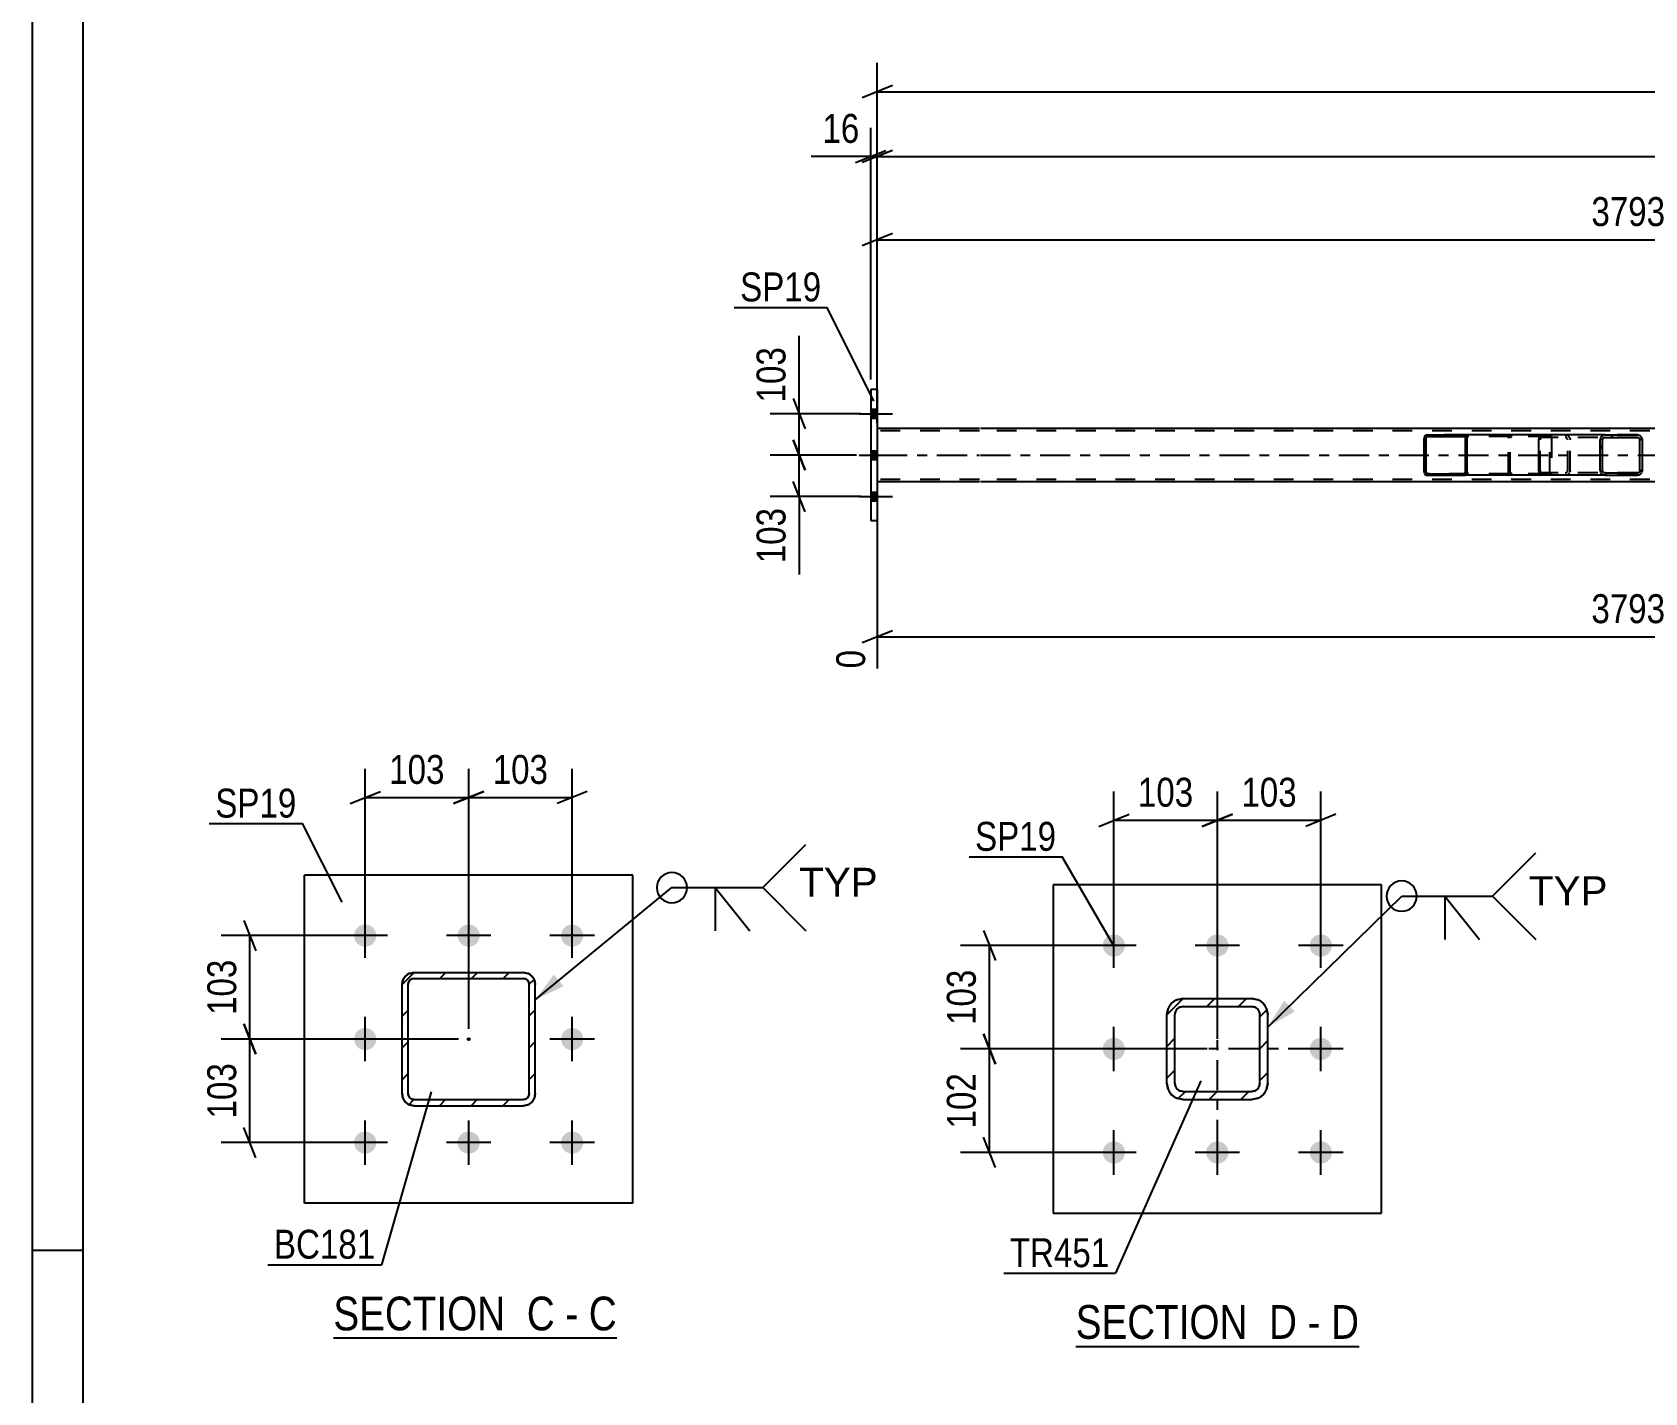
# Model space of a CAD drawing. Header units: millimetres. Extents: x 0 to 841, y 0 to 594.
# Drawn here: x 0 to 159.7, y 134.9 to 269.7 of the extents above; entities that cross this region are included whole.
import ezdxf

# ---------------------------------------------------------------- set-up
doc = ezdxf.new("R2010")
doc.units = ezdxf.units.MM
doc.linetypes.add('DXK_LINE_DOT2', pattern=[3.9198, 1.9599, -1.9599])
doc.linetypes.add('DXK_LINE_DOT3', pattern=[5.9187, 2.979, -0.9799, 0.9799, -0.9799])
doc.styles.add('Arial', font='ARIAL.TTF', dxfattribs={"height": 0.2})
doc.styles.add('Arial Narrow', font='ARIALN.TTF', dxfattribs={"height": 0.2})

# ---------------------------------------------------------------- blocks, each defined once
blk = doc.blocks.new('Unknown-318889158-18 - 7507')
at = {"color": 6, "linetype": 'Continuous'}
blk.add_line((103.36, 139.51), (131.43, 139.51), dxfattribs=at)
at = {"color": 0, "linetype": 'Continuous'}
for points in [[(121.46, 140.26), (121.46, 143.76), (103.36, 143.76), (103.36, 140.26)], [(125.28, 140.26), (125.28, 143.76), (122.51, 143.76), (122.51, 140.26)], [(127.61, 140.26), (127.61, 143.76), (126.33, 143.76), (126.33, 140.26)], [(131.43, 140.26), (131.43, 143.76), (128.66, 143.76), (128.66, 140.26)]]:
    blk.add_wipeout(points, dxfattribs=at)
at = {"color": 7, "linetype": 'Continuous', "style": 'Arial Narrow'}
for s, p in [('SECTION ', (103.36, 140.26)), ('D', (122.51, 140.26)), ('D', (128.66, 140.26)), ('-', (126.33, 140.26))]:
    blk.add_text(s, height=3.34, dxfattribs=at).set_placement(p)
blk = doc.blocks.new('Unknown-318889158-1133')
at = {"color": 5, "linetype": 'Continuous'}
for p, q in [((0, 594), (0, 0)), ((5, 589), (5, 5)), ((5, 149), (0, 149))]:
    blk.add_line(p, q, dxfattribs=at)
blk = doc.blocks.new('Unknown-318889158-13 - 6465')
at = {"color": 6, "linetype": 'Continuous'}
blk.add_line((29.83, 140.35), (57.9, 140.35), dxfattribs=at)
at = {"color": 0, "linetype": 'Continuous'}
for points in [[(47.94, 141.1), (47.94, 144.6), (29.83, 144.6), (29.83, 141.1)], [(51.76, 141.1), (51.76, 144.6), (48.99, 144.6), (48.99, 141.1)], [(54.08, 141.1), (54.08, 144.6), (52.81, 144.6), (52.81, 141.1)], [(57.9, 141.1), (57.9, 144.6), (55.13, 144.6), (55.13, 141.1)]]:
    blk.add_wipeout(points, dxfattribs=at)
at = {"color": 7, "linetype": 'Continuous', "style": 'Arial Narrow'}
for s, p in [('SECTION ', (29.83, 141.1)), ('C', (48.99, 141.1)), ('C', (55.13, 141.1)), ('-', (52.81, 141.1))]:
    blk.add_text(s, height=3.34, dxfattribs=at).set_placement(p)
blk = doc.blocks.new('Part-318889158-7677 - 7507')
at = {"linetype": 'Continuous'}
h = blk.add_hatch(dxfattribs=at)
h.set_pattern_fill('', scale=0.7, style=0, pattern_type=0)
h.set_pattern_definition([(45, (113.991, 173.9688), (-1.57154, 1.57154), [])])
h.paths.add_polyline_path([(120.79, 173.97), (113.99, 173.97), (113.38, 173.85), (112.86, 173.5), (112.51, 172.98), (112.39, 172.37), (112.39, 165.57), (112.51, 164.96), (112.86, 164.44), (113.38, 164.09), (113.99, 163.97), (120.79, 163.97), (121.4, 164.09), (121.92, 164.44), (122.27, 164.96), (122.39, 165.57), (122.39, 172.37), (122.27, 172.98), (121.92, 173.5), (121.4, 173.85)])
h.paths.add_polyline_path([(121.53, 172.67), (121.59, 172.37), (121.59, 165.57), (121.53, 165.26), (121.36, 165), (121.1, 164.83), (120.79, 164.77), (113.99, 164.77), (113.68, 164.83), (113.43, 165), (113.25, 165.26), (113.19, 165.57), (113.19, 172.37), (113.25, 172.67), (113.43, 172.93), (113.68, 173.11), (113.99, 173.17), (120.79, 173.17), (121.1, 173.11), (121.36, 172.93)])
at = {"color": 7, "linetype": 'DXK_LINE_DOT3'}
for p, q in [((117.39, 158.97), (117.39, 178.97)), ((127.39, 168.97), (107.39, 168.97))]:
    blk.add_line(p, q, dxfattribs=at)
at = {"color": 7, "linetype": 'DXK_LINE_DOT2'}
for p, q in [((112.39, 172.37), (112.51, 172.98)), ((113.25, 172.67), (113.19, 172.37)), ((113.38, 173.85), (113.99, 173.97)), ((113.99, 173.17), (113.68, 173.11)), ((113.99, 173.97), (120.79, 173.97)), ((113.99, 173.17), (120.79, 173.17)), ((120.79, 173.97), (121.4, 173.85)), ((121.1, 173.11), (120.79, 173.17)), ((121.59, 172.37), (121.53, 172.67)), ((122.27, 172.98), (122.39, 172.37)), ((112.39, 165.57), (112.39, 172.37)), ((113.19, 165.57), (113.19, 172.37)), ((121.59, 165.57), (121.59, 172.37)), ((122.39, 165.57), (122.39, 172.37)), ((112.51, 164.96), (112.39, 165.57)), ((113.19, 165.57), (113.25, 165.26)), ((113.68, 164.83), (113.99, 164.77)), ((113.99, 164.77), (120.79, 164.77)), ((120.79, 164.77), (121.1, 164.83)), ((121.53, 165.26), (121.59, 165.57)), ((122.39, 165.57), (122.27, 164.96)), ((113.99, 163.97), (113.38, 164.09)), ((113.99, 163.97), (120.79, 163.97)), ((121.4, 164.09), (120.79, 163.97))]:
    blk.add_line(p, q, dxfattribs=at)
at = {"color": 2, "linetype": 'Continuous'}
for p, q in [((112.51, 172.98), (112.39, 172.37)), ((113.19, 172.37), (113.25, 172.67)), ((113.99, 173.97), (113.38, 173.85)), ((113.68, 173.11), (113.99, 173.17)), ((113.99, 173.97), (120.79, 173.97)), ((113.99, 173.17), (120.79, 173.17)), ((121.4, 173.85), (120.79, 173.97)), ((120.79, 173.17), (121.1, 173.11)), ((121.53, 172.67), (121.59, 172.37)), ((122.39, 172.37), (122.27, 172.98)), ((112.39, 165.57), (112.39, 172.37)), ((113.19, 165.57), (113.19, 172.37)), ((121.59, 165.57), (121.59, 172.37)), ((122.39, 165.57), (122.39, 172.37)), ((112.39, 165.57), (112.51, 164.96)), ((113.25, 165.26), (113.19, 165.57)), ((113.99, 164.77), (113.68, 164.83)), ((113.99, 164.77), (120.79, 164.77)), ((121.1, 164.83), (120.79, 164.77)), ((121.59, 165.57), (121.53, 165.26)), ((122.27, 164.96), (122.39, 165.57)), ((113.38, 164.09), (113.99, 163.97)), ((113.99, 163.97), (120.79, 163.97)), ((120.79, 163.97), (121.4, 164.09))]:
    blk.add_line(p, q, dxfattribs=at)
at = {"color": 7, "linetype": 'DXK_LINE_DOT2'}
for centre, radius, start, end in [((113.99, 172.37), 1.6, 112.5, 157.5), ((113.99, 172.37), 0.8, 112.5, 157.5), ((120.79, 172.37), 0.8, 22.5, 67.5), ((120.79, 172.37), 1.6, 22.5, 67.5), ((113.99, 165.57), 1.6, 202.5, 247.5), ((113.99, 165.57), 0.8, 202.5, 247.5), ((120.79, 165.57), 0.8, 292.5, 337.5), ((120.79, 165.57), 1.6, 292.5, 337.5)]:
    blk.add_arc(centre, radius, start, end, dxfattribs=at)
at = {"color": 2, "linetype": 'Continuous'}
for centre, radius, start, end in [((113.99, 172.37), 1.6, 112.5, 157.5), ((113.99, 172.37), 0.8, 112.5, 157.5), ((120.79, 172.37), 0.8, 22.5, 67.5), ((120.79, 172.37), 1.6, 22.5, 67.5), ((113.99, 165.57), 1.6, 202.5, 247.5), ((113.99, 165.57), 0.8, 202.5, 247.5), ((120.79, 165.57), 0.8, 292.5, 337.5), ((120.79, 165.57), 1.6, 292.5, 337.5)]:
    blk.add_arc(centre, radius, start, end, dxfattribs=at)
blk = doc.blocks.new('Bolt-318889158-7578 - 7507')
at = {"linetype": 'Continuous'}
for points in [[(107.14, 178.12, -1), (107.14, 180.32, -1)], [(117.39, 178.12, -1), (117.39, 180.32, -1)], [(127.64, 178.12, -1), (127.64, 180.32, -1)], [(107.14, 167.87, -1), (107.14, 170.07, -1)], [(127.64, 167.87, -1), (127.64, 170.07, -1)], [(107.14, 157.62, -1), (107.14, 159.82, -1)], [(117.39, 157.62, -1), (117.39, 159.82, -1)], [(127.64, 157.62, -1), (127.64, 159.82, -1)]]:
    blk.add_hatch(color=1, dxfattribs=at).paths.add_polyline_path(points)
at = {"color": 1, "linetype": 'Continuous'}
for p, q in [((107.14, 177.02), (107.14, 181.42)), ((117.39, 177.02), (117.39, 181.42)), ((127.64, 177.02), (127.64, 181.42)), ((109.34, 179.22), (104.94, 179.22)), ((119.59, 179.22), (115.19, 179.22)), ((129.84, 179.22), (125.44, 179.22)), ((107.14, 166.77), (107.14, 171.17)), ((127.64, 166.77), (127.64, 171.17)), ((109.34, 168.97), (104.94, 168.97)), ((129.84, 168.97), (125.44, 168.97)), ((107.14, 156.52), (107.14, 160.92)), ((117.39, 156.52), (117.39, 160.92)), ((127.64, 156.52), (127.64, 160.92)), ((109.34, 158.72), (104.94, 158.72)), ((119.59, 158.72), (115.19, 158.72)), ((129.84, 158.72), (125.44, 158.72))]:
    blk.add_line(p, q, dxfattribs=at)
blk = doc.blocks.new('Part-318889158-7592 - 7507')
at = {"color": 2, "linetype": 'Continuous'}
for p, q in [((133.64, 185.22), (101.14, 185.22)), ((101.14, 185.22), (101.14, 152.72)), ((133.64, 152.72), (133.64, 185.22)), ((101.14, 152.72), (133.64, 152.72))]:
    blk.add_line(p, q, dxfattribs=at)
blk = doc.blocks.new('Part-318889158-2710 - 2549')
at = {"color": 2, "linetype": 'Continuous'}
for p, q in [((83.7, 234.29), (83.06, 234.29)), ((83.06, 234.29), (83.06, 221.29)), ((83.7, 234.29), (83.7, 221.29)), ((83.7, 221.29), (83.06, 221.29))]:
    blk.add_line(p, q, dxfattribs=at)
blk = doc.blocks.new('Part-318889158-2712 - 2549')
at = {"linetype": 'Continuous'}
h = blk.add_hatch(dxfattribs=at)
h.set_pattern_fill('', scale=0.7, style=0, pattern_type=0)
h.set_pattern_definition([(45, (142.1172, 229.592), (-1.57154, 1.57154), [])])
h.paths.add_polyline_path([(142.14, 229.47), (142.12, 229.59), (142.04, 229.7), (141.93, 229.77), (141.8, 229.79), (138.23, 229.79), (138.1, 229.77), (137.99, 229.7), (137.91, 229.59), (137.89, 229.47), (137.89, 226.11), (137.91, 225.99), (137.99, 225.88), (138.1, 225.81), (138.23, 225.79), (141.8, 225.79), (141.93, 225.81), (142.04, 225.88), (142.12, 225.99), (142.14, 226.11)])
h.paths.add_polyline_path([(141.96, 226.05), (141.92, 226), (141.87, 225.96), (141.8, 225.95), (138.23, 225.95), (138.16, 225.96), (138.11, 226), (138.07, 226.05), (138.06, 226.11), (138.06, 229.47), (138.07, 229.53), (138.11, 229.58), (138.16, 229.62), (138.23, 229.63), (141.8, 229.63), (141.87, 229.62), (141.92, 229.58), (141.96, 229.53), (141.97, 229.47), (141.97, 226.11)])
at = {"color": 2, "linetype": 'Continuous'}
for p, q in [((137.91, 229.59), (137.89, 229.47)), ((137.89, 226.11), (137.89, 229.47)), ((138.06, 229.47), (138.07, 229.53)), ((138.06, 226.11), (138.06, 229.47)), ((138.07, 229.53), (138.11, 229.58)), ((138.23, 229.79), (138.1, 229.77)), ((138.11, 229.58), (138.16, 229.62)), ((138.16, 229.62), (138.23, 229.63)), ((138.23, 229.79), (141.8, 229.79)), ((138.23, 229.63), (141.8, 229.63)), ((149.5, 229.79), (141.8, 229.79)), ((141.93, 229.77), (141.8, 229.79)), ((141.8, 229.63), (141.87, 229.62)), ((141.87, 229.62), (141.92, 229.58)), ((141.92, 229.58), (141.96, 229.53)), ((141.96, 229.53), (141.97, 229.47)), ((141.97, 226.11), (141.97, 229.47)), ((142.14, 229.47), (142.12, 229.59)), ((142.14, 226.11), (142.14, 229.47)), ((137.89, 226.11), (137.91, 225.99)), ((138.07, 226.05), (138.06, 226.11)), ((138.11, 226), (138.07, 226.05)), ((138.1, 225.81), (138.23, 225.79)), ((138.16, 225.96), (138.11, 226)), ((138.23, 225.95), (138.16, 225.96)), ((138.23, 225.95), (141.8, 225.95)), ((138.23, 225.79), (141.8, 225.79)), ((141.87, 225.96), (141.8, 225.95)), ((141.8, 225.79), (141.93, 225.81)), ((149.5, 225.79), (141.8, 225.79)), ((141.92, 226), (141.87, 225.96)), ((141.96, 226.05), (141.92, 226)), ((141.97, 226.11), (141.96, 226.05)), ((142.12, 225.99), (142.14, 226.11))]:
    blk.add_line(p, q, dxfattribs=at)
at = {"color": 7, "linetype": 'DXK_LINE_DOT2'}
for p, q in [((141.8, 229.79), (138.23, 229.79)), ((150.15, 229.63), (138.23, 229.63)), ((146.24, 229.47), (146.26, 229.59)), ((146.24, 226.11), (146.24, 229.47)), ((146.42, 229.53), (146.41, 229.47)), ((146.41, 226.11), (146.41, 229.47)), ((146.46, 229.58), (146.42, 229.53)), ((146.45, 229.77), (146.58, 229.79)), ((146.51, 229.62), (146.46, 229.58)), ((146.58, 229.63), (146.51, 229.62)), ((150.15, 229.79), (149.5, 229.79)), ((150.15, 229.79), (150.28, 229.77)), ((150.22, 229.62), (150.15, 229.63)), ((150.27, 229.58), (150.22, 229.62)), ((150.31, 229.53), (150.27, 229.58)), ((150.32, 229.47), (150.31, 229.53)), ((150.32, 226.11), (150.32, 229.47)), ((150.47, 229.59), (150.49, 229.47)), ((150.49, 229.47), (150.49, 226.11)), ((150.15, 225.95), (138.23, 225.95)), ((141.8, 225.79), (138.23, 225.79)), ((146.26, 225.99), (146.24, 226.11)), ((146.41, 226.11), (146.42, 226.05)), ((146.42, 226.05), (146.46, 226)), ((146.58, 225.79), (146.45, 225.81)), ((146.46, 226), (146.47, 225.99)), ((146.47, 225.99), (146.51, 225.96)), ((146.51, 225.96), (146.58, 225.95)), ((150.15, 225.79), (149.5, 225.79)), ((150.15, 225.95), (150.22, 225.96)), ((150.28, 225.81), (150.15, 225.79)), ((150.22, 225.96), (150.27, 226)), ((150.27, 226), (150.31, 226.05)), ((150.31, 226.05), (150.32, 226.11)), ((150.49, 226.11), (150.47, 225.99))]:
    blk.add_line(p, q, dxfattribs=at)
at = {"color": 2, "linetype": 'Continuous'}
for centre, start, end in [((138.21, 229.46), 110.7583, 155.68), ((141.82, 229.46), 24.32, 69.2417), ((138.21, 226.12), 204.32, 249.2417), ((141.82, 226.12), 290.7583, 335.68)]:
    blk.add_arc(centre, 0.331, start, end, dxfattribs=at)
at = {"color": 7, "linetype": 'DXK_LINE_DOT2'}
for centre, start, end in [((146.56, 229.46), 110.7583, 155.68), ((150.17, 229.46), 24.32, 69.2417), ((146.56, 226.12), 204.32, 249.2417), ((150.17, 226.12), 290.7583, 335.68)]:
    blk.add_arc(centre, 0.331, start, end, dxfattribs=at)
blk = doc.blocks.new('Part-318889158-2713 - 2549')
at = {"linetype": 'Continuous'}
h = blk.add_hatch(dxfattribs=at)
h.set_pattern_fill('', scale=0.7, style=0, pattern_type=0)
h.set_pattern_definition([(45, (159.45, 229.4932), (-1.57154, 1.57154), [])])
h.paths.add_polyline_path([(159.49, 229.31), (159.45, 229.49), (159.34, 229.65), (159.18, 229.75), (158.99, 229.79), (155.8, 229.79), (155.61, 229.75), (155.45, 229.65), (155.34, 229.49), (155.3, 229.31), (155.3, 226.27), (155.34, 226.09), (155.45, 225.93), (155.61, 225.83), (155.8, 225.79), (158.99, 225.79), (159.18, 225.83), (159.34, 225.93), (159.45, 226.09), (159.49, 226.27)])
h.paths.add_polyline_path([(159.22, 226.18), (159.16, 226.1), (159.08, 226.05), (158.99, 226.03), (155.8, 226.03), (155.71, 226.05), (155.62, 226.1), (155.57, 226.18), (155.55, 226.27), (155.55, 229.31), (155.57, 229.4), (155.62, 229.48), (155.71, 229.53), (155.8, 229.55), (158.99, 229.55), (159.08, 229.53), (159.16, 229.48), (159.22, 229.4), (159.24, 229.31), (159.24, 226.27)])
at = {"color": 2, "linetype": 'Continuous'}
for p, q in [((149.23, 229.31), (149.25, 229.49)), ((149.23, 226.27), (149.23, 229.31)), ((149.25, 229.49), (149.31, 229.65)), ((149.31, 229.65), (149.4, 229.75)), ((149.4, 229.75), (149.5, 229.79)), ((155.8, 229.79), (149.5, 229.79)), ((155.34, 229.49), (155.3, 229.31)), ((155.3, 226.27), (155.3, 229.31)), ((155.55, 229.31), (155.57, 229.4)), ((155.55, 226.27), (155.55, 229.31)), ((155.57, 229.4), (155.62, 229.48)), ((155.8, 229.79), (155.61, 229.75)), ((155.62, 229.48), (155.71, 229.53)), ((155.71, 229.53), (155.8, 229.55)), ((155.8, 229.79), (158.99, 229.79)), ((155.8, 229.55), (158.99, 229.55)), ((159.18, 229.75), (158.99, 229.79)), ((158.99, 229.55), (159.08, 229.53)), ((159.08, 229.53), (159.16, 229.48)), ((159.16, 229.48), (159.22, 229.4)), ((159.22, 229.4), (159.24, 229.31)), ((159.24, 226.27), (159.24, 229.31)), ((159.49, 229.31), (159.45, 229.49)), ((159.49, 226.27), (159.49, 229.31)), ((149.25, 226.09), (149.23, 226.27)), ((149.31, 225.93), (149.25, 226.09)), ((149.4, 225.83), (149.31, 225.93)), ((149.5, 225.79), (149.4, 225.83)), ((155.8, 225.79), (149.5, 225.79)), ((155.3, 226.27), (155.34, 226.09)), ((155.57, 226.18), (155.55, 226.27)), ((155.62, 226.1), (155.57, 226.18)), ((155.61, 225.83), (155.8, 225.79)), ((155.71, 226.05), (155.62, 226.1)), ((155.8, 226.03), (155.71, 226.05)), ((155.8, 226.03), (158.99, 226.03)), ((155.8, 225.79), (158.99, 225.79)), ((159.08, 226.05), (158.99, 226.03)), ((158.99, 225.79), (159.18, 225.83)), ((159.16, 226.1), (159.08, 226.05)), ((159.22, 226.18), (159.16, 226.1)), ((159.24, 226.27), (159.22, 226.18)), ((159.45, 226.09), (159.49, 226.27))]:
    blk.add_line(p, q, dxfattribs=at)
at = {"color": 7, "linetype": 'DXK_LINE_DOT2'}
for p, q in [((149.38, 229.4), (149.37, 229.31)), ((149.37, 226.27), (149.37, 229.31)), ((149.4, 229.48), (149.38, 229.4)), ((149.45, 229.53), (149.4, 229.48)), ((149.5, 229.55), (149.45, 229.53)), ((158.99, 229.55), (149.5, 229.55)), ((150.49, 229.55), (150.49, 229.79)), ((151.83, 229.79), (152.03, 229.75)), ((151.93, 229.53), (151.83, 229.55)), ((152.01, 229.48), (151.93, 229.53)), ((152.07, 229.4), (152.01, 229.48)), ((152.09, 229.31), (152.07, 229.4)), ((152.09, 226.27), (152.09, 229.31)), ((152.3, 229.49), (152.34, 229.31)), ((152.34, 226.27), (152.34, 229.31)), ((158.99, 229.79), (155.8, 229.79)), ((149.37, 226.27), (149.38, 226.18)), ((149.38, 226.18), (149.4, 226.1)), ((149.4, 226.1), (149.45, 226.05)), ((149.45, 226.05), (149.5, 226.03)), ((158.99, 226.03), (149.5, 226.03)), ((150.49, 225.79), (150.49, 226.03)), ((151.83, 226.03), (151.93, 226.05)), ((152.03, 225.83), (151.83, 225.79)), ((151.93, 226.05), (152.01, 226.1)), ((152.01, 226.1), (152.07, 226.18)), ((152.07, 226.18), (152.09, 226.27)), ((152.34, 226.27), (152.3, 226.09)), ((158.99, 225.79), (155.8, 225.79))]:
    blk.add_line(p, q, dxfattribs=at)
for centre, start, end in [((151.85, 229.29), 23.8494, 68.8059), ((151.85, 226.28), 291.1941, 336.1506)]:
    blk.add_arc(centre, 0.492, start, end, dxfattribs=at)
at = {"color": 2, "linetype": 'Continuous'}
for centre, start, end in [((155.79, 229.29), 111.1941, 156.1506), ((159, 229.29), 23.8494, 68.8059), ((155.79, 226.28), 203.8494, 248.8059), ((159, 226.28), 291.1941, 336.1506)]:
    blk.add_arc(centre, 0.492, start, end, dxfattribs=at)
blk = doc.blocks.new('Part-318889158-2780 - 2549')
at = {"color": 2, "linetype": 'Continuous'}
for p, q in [((93.82, 230.43), (83.7, 230.43)), ((756.03, 230.43), (93.92, 230.43)), ((93.82, 225.15), (83.7, 225.15)), ((231.7, 225.15), (93.92, 225.15))]:
    blk.add_line(p, q, dxfattribs=at)
at = {"color": 7, "linetype": 'DXK_LINE_DOT2'}
for p, q in [((83.7, 230.43), (83.7, 225.15)), ((93.82, 230.19), (83.7, 230.19)), ((756.03, 230.19), (93.92, 230.19)), ((93.82, 225.39), (83.7, 225.39)), ((756.03, 225.39), (93.92, 225.39))]:
    blk.add_line(p, q, dxfattribs=at)
at = {"color": 7, "linetype": 'DXK_LINE_DOT3'}
for p, q in [((83.7, 227.79), (93.82, 227.79)), ((93.92, 227.79), (756.03, 227.79))]:
    blk.add_line(p, q, dxfattribs=at)
blk = doc.blocks.new('Bolt-318889158-2827 - 2549')
at = {"linetype": 'Continuous'}
for points in [[(83.7, 231.45), (83.7, 232.33), (83.06, 232.33), (83.06, 231.45)], [(83.7, 231.45), (83.7, 232.33), (83.06, 232.33), (83.06, 231.45)], [(83.7, 231.45), (83.7, 232.33), (83.06, 232.33), (83.06, 231.45)], [(83.7, 227.35), (83.7, 228.23), (83.06, 228.23), (83.06, 227.35)], [(83.7, 227.35), (83.7, 228.23), (83.06, 228.23), (83.06, 227.35)], [(83.7, 223.25), (83.7, 224.13), (83.06, 224.13), (83.06, 223.25)], [(83.7, 223.25), (83.7, 224.13), (83.06, 224.13), (83.06, 223.25)], [(83.7, 223.25), (83.7, 224.13), (83.06, 224.13), (83.06, 223.25)]]:
    blk.add_hatch(color=1, dxfattribs=at).paths.add_polyline_path(points)
at = {"color": 1, "linetype": 'Continuous'}
for p, q in [((81.9, 231.89), (85.22, 231.89)), ((81.9, 231.89), (85.22, 231.89)), ((81.9, 231.89), (85.22, 231.89)), ((83.06, 232.33), (83.7, 232.33)), ((83.06, 232.33), (83.7, 232.33)), ((83.06, 232.33), (83.7, 232.33)), ((83.06, 231.45), (83.7, 231.45)), ((83.06, 231.45), (83.7, 231.45)), ((83.06, 231.45), (83.7, 231.45)), ((81.9, 227.79), (85.22, 227.79)), ((81.9, 227.79), (85.22, 227.79)), ((83.06, 228.23), (83.7, 228.23)), ((83.06, 228.23), (83.7, 228.23)), ((83.06, 227.35), (83.7, 227.35)), ((83.06, 227.35), (83.7, 227.35)), ((81.9, 223.69), (85.22, 223.69)), ((81.9, 223.69), (85.22, 223.69)), ((81.9, 223.69), (85.22, 223.69)), ((83.06, 224.13), (83.7, 224.13)), ((83.06, 224.13), (83.7, 224.13)), ((83.06, 224.13), (83.7, 224.13)), ((83.06, 223.25), (83.7, 223.25)), ((83.06, 223.25), (83.7, 223.25)), ((83.06, 223.25), (83.7, 223.25))]:
    blk.add_line(p, q, dxfattribs=at)
blk = doc.blocks.new('Part-318889158-6537 - 6465')
at = {"color": 2, "linetype": 'Continuous'}
for p, q in [((59.48, 186.2), (26.98, 186.2)), ((26.98, 153.7), (26.98, 186.2)), ((59.48, 153.7), (59.48, 186.2)), ((59.48, 153.7), (26.98, 153.7))]:
    blk.add_line(p, q, dxfattribs=at)
blk = doc.blocks.new('Bolt-318889158-6595 - 6465')
at = {"linetype": 'Continuous'}
for points in [[(32.98, 179.1, -1), (32.98, 181.3, -1)], [(43.23, 179.1, -1), (43.23, 181.3, -1)], [(53.48, 179.1, -1), (53.48, 181.3, -1)], [(32.98, 168.85, -1), (32.98, 171.05, -1)], [(53.48, 168.85, -1), (53.48, 171.05, -1)], [(32.98, 158.6, -1), (32.98, 160.8, -1)], [(43.23, 158.6, -1), (43.23, 160.8, -1)], [(53.48, 158.6, -1), (53.48, 160.8, -1)]]:
    blk.add_hatch(color=1, dxfattribs=at).paths.add_polyline_path(points)
at = {"color": 1, "linetype": 'Continuous'}
for p, q in [((32.98, 178), (32.98, 182.4)), ((43.23, 178), (43.23, 182.4)), ((53.48, 178), (53.48, 182.4)), ((35.18, 180.2), (30.78, 180.2)), ((45.43, 180.2), (41.03, 180.2)), ((55.68, 180.2), (51.28, 180.2)), ((32.98, 167.75), (32.98, 172.15)), ((53.48, 167.75), (53.48, 172.15)), ((35.18, 169.95), (30.78, 169.95)), ((55.68, 169.95), (51.28, 169.95)), ((32.98, 157.5), (32.98, 161.9)), ((43.23, 157.5), (43.23, 161.9)), ((53.48, 157.5), (53.48, 161.9)), ((35.18, 159.7), (30.78, 159.7)), ((45.43, 159.7), (41.03, 159.7)), ((55.68, 159.7), (51.28, 159.7))]:
    blk.add_line(p, q, dxfattribs=at)
blk = doc.blocks.new('Part-318889158-6543 - 6465')
at = {"linetype": 'Continuous'}
h = blk.add_hatch(dxfattribs=at)
h.set_pattern_fill('', scale=0.7, style=0, pattern_type=0)
h.set_pattern_definition([(45, (37.8298, 176.5542), (-1.57154, 1.57154), [])])
h.paths.add_polyline_path([(48.63, 176.55), (37.83, 176.55), (37.37, 176.46), (36.98, 176.2), (36.72, 175.81), (36.63, 175.35), (36.63, 164.55), (36.72, 164.09), (36.98, 163.71), (37.37, 163.45), (37.83, 163.35), (48.63, 163.35), (49.09, 163.45), (49.48, 163.71), (49.74, 164.09), (49.83, 164.55), (49.83, 175.35), (49.74, 175.81), (49.48, 176.2), (49.09, 176.46)])
h.paths.add_polyline_path([(49.18, 175.58), (49.23, 175.35), (49.23, 164.55), (49.18, 164.32), (49.05, 164.13), (48.86, 164), (48.63, 163.95), (37.83, 163.95), (37.6, 164), (37.41, 164.13), (37.28, 164.32), (37.23, 164.55), (37.23, 175.35), (37.28, 175.58), (37.41, 175.78), (37.6, 175.91), (37.83, 175.95), (48.63, 175.95), (48.86, 175.91), (49.05, 175.78)])
blk.add_hatch(color=246, dxfattribs=at).paths.add_polyline_path([(43.23, 169.85, -1), (43.23, 170.05, -1)])
at = {"color": 7, "linetype": 'DXK_LINE_DOT2'}
for p, q in [((36.63, 175.35), (36.72, 175.81)), ((37.41, 175.78), (37.28, 175.58)), ((37.37, 176.46), (37.83, 176.55)), ((37.6, 175.91), (37.41, 175.78)), ((37.83, 175.95), (37.6, 175.91)), ((37.83, 176.55), (48.63, 176.55)), ((37.83, 175.95), (48.63, 175.95)), ((48.63, 176.55), (49.09, 176.46)), ((48.86, 175.91), (48.63, 175.95)), ((49.05, 175.78), (48.86, 175.91)), ((49.18, 175.58), (49.05, 175.78)), ((49.74, 175.81), (49.83, 175.35)), ((36.63, 164.55), (36.63, 175.35)), ((37.28, 175.58), (37.23, 175.35)), ((37.23, 164.55), (37.23, 175.35)), ((49.23, 175.35), (49.18, 175.58)), ((49.23, 164.55), (49.23, 175.35)), ((49.83, 164.55), (49.83, 175.35)), ((36.72, 164.09), (36.63, 164.55)), ((37.23, 164.55), (37.28, 164.32)), ((49.18, 164.32), (49.23, 164.55)), ((49.83, 164.55), (49.74, 164.09)), ((37.28, 164.32), (37.41, 164.13)), ((37.83, 163.35), (37.37, 163.45)), ((37.41, 164.13), (37.6, 164)), ((37.6, 164), (37.83, 163.95)), ((37.83, 163.95), (48.63, 163.95)), ((37.83, 163.35), (48.63, 163.35)), ((48.63, 163.95), (48.86, 164)), ((49.09, 163.45), (48.63, 163.35)), ((48.86, 164), (49.05, 164.13)), ((49.05, 164.13), (49.18, 164.32))]:
    blk.add_line(p, q, dxfattribs=at)
at = {"color": 2, "linetype": 'Continuous'}
for p, q in [((36.72, 175.81), (36.63, 175.35)), ((37.28, 175.58), (37.41, 175.78)), ((37.83, 176.55), (37.37, 176.46)), ((37.41, 175.78), (37.6, 175.91)), ((37.6, 175.91), (37.83, 175.95)), ((37.83, 176.55), (48.63, 176.55)), ((37.83, 175.95), (48.63, 175.95)), ((49.09, 176.46), (48.63, 176.55)), ((48.63, 175.95), (48.86, 175.91)), ((48.86, 175.91), (49.05, 175.78)), ((49.05, 175.78), (49.18, 175.58)), ((49.83, 175.35), (49.74, 175.81)), ((36.63, 164.55), (36.63, 175.35)), ((37.23, 175.35), (37.28, 175.58)), ((37.23, 164.55), (37.23, 175.35)), ((49.18, 175.58), (49.23, 175.35)), ((49.23, 164.55), (49.23, 175.35)), ((49.83, 164.55), (49.83, 175.35)), ((36.63, 164.55), (36.72, 164.09)), ((37.28, 164.32), (37.23, 164.55)), ((49.23, 164.55), (49.18, 164.32)), ((49.74, 164.09), (49.83, 164.55)), ((37.41, 164.13), (37.28, 164.32)), ((37.37, 163.45), (37.83, 163.35)), ((37.6, 164), (37.41, 164.13)), ((37.83, 163.95), (37.6, 164)), ((37.83, 163.95), (48.63, 163.95)), ((37.83, 163.35), (48.63, 163.35)), ((48.86, 164), (48.63, 163.95)), ((48.63, 163.35), (49.09, 163.45)), ((49.05, 164.13), (48.86, 164)), ((49.18, 164.32), (49.05, 164.13))]:
    blk.add_line(p, q, dxfattribs=at)
at = {"color": 7, "linetype": 'DXK_LINE_DOT3'}
blk.add_line((43.23, 169.95), (43.23, 169.95), dxfattribs=at)
at = {"color": 246, "linetype": 'DXK_LINE_DOT2'}
blk.add_line((43.23, 169.95), (43.23, 169.95), dxfattribs=at)
at = {"color": 246, "linetype": 'Continuous'}
blk.add_circle((43.23, 169.95), 0.1, dxfattribs=at)
at = {"color": 7, "linetype": 'DXK_LINE_DOT2'}
for centre, start, end in [((37.83, 175.35), 112.5, 157.5), ((48.63, 175.35), 22.5, 67.5), ((37.83, 164.55), 202.5, 247.5), ((48.63, 164.55), 292.5, 337.5)]:
    blk.add_arc(centre, 1.2, start, end, dxfattribs=at)
at = {"color": 2, "linetype": 'Continuous'}
for centre, start, end in [((37.83, 175.35), 112.5, 157.5), ((48.63, 175.35), 22.5, 67.5), ((37.83, 164.55), 202.5, 247.5), ((48.63, 164.55), 292.5, 337.5)]:
    blk.add_arc(centre, 1.2, start, end, dxfattribs=at)
blk = doc.blocks.new('StraightDimension-318889158-7701 - 7507')
at = {"color": 7, "linetype": 'Continuous'}
for p, q in [((94.21, 180.72), (95.41, 177.72)), ((106.14, 179.22), (91.96, 179.22)), ((94.81, 168.97), (94.81, 179.22)), ((95.41, 167.47), (94.21, 170.47)), ((116.39, 168.97), (91.96, 168.97))]:
    blk.add_line(p, q, dxfattribs=at)
at = {"color": 0}
blk.add_wipeout([(94.06, 177.44), (89.86, 177.44), (89.86, 170.75), (94.06, 170.75)], dxfattribs=at)
at = {"color": 3, "style": 'Arial Narrow'}
blk.add_text('103', height=2.863, rotation=90.0002, dxfattribs=at).set_placement((93.46, 171.35))
blk = doc.blocks.new('StraightDimension-318889158-7718 - 7507')
at = {"color": 7, "linetype": 'Continuous'}
for p, q in [((94.21, 170.47), (95.41, 167.47)), ((116.39, 168.97), (91.96, 168.97)), ((94.81, 158.72), (94.81, 168.97)), ((95.41, 157.22), (94.21, 160.22)), ((106.14, 158.72), (91.96, 158.72))]:
    blk.add_line(p, q, dxfattribs=at)
at = {"color": 0}
blk.add_wipeout([(94.06, 167.19), (89.86, 167.19), (89.86, 160.5), (94.06, 160.5)], dxfattribs=at)
at = {"color": 3, "style": 'Arial Narrow'}
blk.add_text('102', height=2.863, rotation=90.0002, dxfattribs=at).set_placement((93.46, 161.1))
blk = doc.blocks.new('StraightDimension-318889158-7736 - 7507')
at = {"color": 7, "linetype": 'Continuous'}
for p, q in [((117.39, 169.97), (117.39, 194.47)), ((127.64, 180.22), (127.64, 194.47)), ((115.89, 191.02), (118.89, 192.22)), ((129.14, 192.22), (126.14, 191.02)), ((117.39, 191.62), (127.64, 191.62))]:
    blk.add_line(p, q, dxfattribs=at)
at = {"color": 0}
blk.add_wipeout([(125.86, 192.37), (125.86, 196.57), (119.17, 196.57), (119.17, 192.37)], dxfattribs=at)
at = {"color": 3, "style": 'Arial Narrow'}
blk.add_text('103', height=2.863, dxfattribs=at).set_placement((119.77, 192.97))
blk = doc.blocks.new('StraightDimension-318889158-7753 - 7507')
at = {"color": 7, "linetype": 'Continuous'}
for p, q in [((107.14, 180.22), (107.14, 194.47)), ((117.39, 169.97), (117.39, 194.47)), ((105.64, 191.02), (108.64, 192.22)), ((118.89, 192.22), (115.89, 191.02)), ((107.14, 191.62), (117.39, 191.62))]:
    blk.add_line(p, q, dxfattribs=at)
at = {"color": 0}
blk.add_wipeout([(115.61, 192.37), (115.61, 196.57), (108.92, 196.57), (108.92, 192.37)], dxfattribs=at)
at = {"color": 3, "style": 'Arial Narrow'}
blk.add_text('103', height=2.863, dxfattribs=at).set_placement((109.52, 192.97))
blk = doc.blocks.new('StraightDimension-318889158-2946 - 2549')
at = {"color": 7, "linetype": 'Continuous'}
for p, q in [((75.36, 233.39), (76.56, 230.39)), ((82.06, 231.89), (73.11, 231.89)), ((75.96, 227.79), (75.96, 231.89)), ((76.56, 226.29), (75.36, 229.29)), ((81.66, 227.79), (73.11, 227.79))]:
    blk.add_line(p, q, dxfattribs=at)
at = {"color": 0}
blk.add_wipeout([(75.21, 239.1), (71.01, 239.1), (71.01, 232.41), (75.21, 232.41)], dxfattribs=at)
at = {"color": 7, "linetype": 'Continuous'}
blk.add_line((75.96, 231.89), (75.96, 239.62), dxfattribs=at)
blk.add_line((75.96, 231.89), (75.96, 239.62), dxfattribs=at)
at = {"color": 3, "style": 'Arial Narrow'}
blk.add_text('103', height=2.863, rotation=90.0002, dxfattribs=at).set_placement((74.61, 233.01))
blk = doc.blocks.new('StraightDimension-318889158-2909 - 2549')
at = {"color": 7, "linetype": 'Continuous'}
for p, q in [((83.7, 235.29), (83.7, 266.64)), ((85.2, 264.39), (82.2, 263.19)), ((83.7, 263.79), (766.89, 263.79))]:
    blk.add_line(p, q, dxfattribs=at)
blk = doc.blocks.new('StraightDimension-318889158-2918 - 2549')
at = {"color": 7, "linetype": 'Continuous'}
for p, q in [((83.7, 230.95), (83.7, 251.98)), ((232.5, 239.03), (232.5, 251.98)), ((85.2, 249.73), (82.2, 248.53)), ((231, 248.53), (234, 249.73)), ((83.7, 249.13), (232.5, 249.13))]:
    blk.add_line(p, q, dxfattribs=at)
at = {"color": 0}
blk.add_wipeout([(162.35, 249.88), (162.35, 254.08), (153.84, 254.08), (153.84, 249.88)], dxfattribs=at)
at = {"color": 3, "style": 'Arial Narrow'}
blk.add_text('3793', height=2.863, dxfattribs=at).set_placement((154.44, 250.48))
blk = doc.blocks.new('StraightDimension-318889158-2959 - 2549')
at = {"color": 7, "linetype": 'Continuous'}
for p, q in [((75.36, 229.29), (76.56, 226.29)), ((81.66, 227.79), (73.11, 227.79)), ((75.96, 223.69), (75.96, 227.79)), ((82.06, 223.69), (73.11, 223.69)), ((76.56, 222.19), (75.36, 225.19))]:
    blk.add_line(p, q, dxfattribs=at)
at = {"color": 0}
blk.add_wipeout([(75.21, 223.16), (71.01, 223.16), (71.01, 216.48), (75.21, 216.48)], dxfattribs=at)
at = {"color": 7, "linetype": 'Continuous'}
blk.add_line((75.96, 223.69), (75.96, 215.96), dxfattribs=at)
blk.add_line((75.96, 223.69), (75.96, 215.96), dxfattribs=at)
at = {"color": 3, "style": 'Arial Narrow'}
blk.add_text('103', height=2.863, rotation=90.0002, dxfattribs=at).set_placement((74.61, 217.08))
blk = doc.blocks.new('StraightDimension-318889158-3041 - 2549')
at = {"color": 7, "linetype": 'Continuous'}
for p, q in [((83.7, 224.8), (83.7, 206.67)), ((232.5, 215.75), (232.5, 201.19)), ((85.2, 210.4), (82.2, 209.2)), ((83.7, 209.8), (232.5, 209.8)), ((231, 209.2), (234, 210.4))]:
    blk.add_line(p, q, dxfattribs=at)
at = {"color": 0}
blk.add_wipeout([(162.35, 210.55), (162.35, 214.75), (153.84, 214.75), (153.84, 210.55)], dxfattribs=at)
at = {"color": 0, "linetype": 'Continuous'}
for points in [[(83.1, 209.1), (78.9, 209.1), (78.9, 206.07), (83.1, 206.07)], [(231.9, 209.1), (227.7, 209.1), (227.7, 200.59), (231.9, 200.59)]]:
    blk.add_wipeout(points, dxfattribs=at)
at = {"color": 3, "style": 'Arial Narrow'}
blk.add_text('3793', height=2.863, dxfattribs=at).set_placement((154.44, 211.15))
at = {"color": 3, "linetype": 'Continuous', "style": 'Arial Narrow'}
for s, height, p in [('0', 2.86, (82.5, 206.67)), ('3793', 2.863, (231.3, 201.19))]:
    blk.add_text(s, height=height, rotation=90.0002, dxfattribs=at).set_placement(p)
blk = doc.blocks.new('StraightDimension-318889158-8620 - 2549')
at = {"color": 7, "linetype": 'Continuous'}
for p, q in [((83.7, 235.29), (83.7, 260.22)), ((85.2, 257.97), (82.2, 256.77)), ((83.7, 257.37), (766.25, 257.37))]:
    blk.add_line(p, q, dxfattribs=at)
blk = doc.blocks.new('StraightDimension-318889158-8621 - 2549')
at = {"color": 7, "linetype": 'Continuous'}
for p, q in [((83.06, 235.29), (83.06, 260.22)), ((83.7, 235.29), (83.7, 260.22)), ((81.56, 256.77), (84.56, 257.97)), ((85.2, 257.97), (82.2, 256.77)), ((83.06, 257.37), (83.7, 257.37))]:
    blk.add_line(p, q, dxfattribs=at)
at = {"color": 0}
blk.add_wipeout([(82.53, 258.12), (82.53, 262.32), (77.67, 262.32), (77.67, 258.12)], dxfattribs=at)
at = {"color": 7, "linetype": 'Continuous'}
blk.add_line((83.06, 257.37), (77.15, 257.37), dxfattribs=at)
blk.add_line((83.06, 257.37), (77.15, 257.37), dxfattribs=at)
at = {"color": 3, "style": 'Arial Narrow'}
blk.add_text('16', height=2.863, dxfattribs=at).set_placement((78.27, 258.72))
blk = doc.blocks.new('StraightDimension-318889158-6678 - 6465')
at = {"color": 7, "linetype": 'Continuous'}
for p, q in [((20.95, 171.45), (22.15, 168.45)), ((42.23, 169.95), (18.7, 169.95)), ((21.55, 159.7), (21.55, 169.95)), ((22.15, 158.2), (20.95, 161.2)), ((31.98, 159.7), (18.7, 159.7))]:
    blk.add_line(p, q, dxfattribs=at)
at = {"color": 0}
blk.add_wipeout([(20.8, 168.17), (16.6, 168.17), (16.6, 161.49), (20.8, 161.49)], dxfattribs=at)
at = {"color": 3, "style": 'Arial Narrow'}
blk.add_text('103', height=2.863, rotation=90.0002, dxfattribs=at).set_placement((20.2, 162.09))
blk = doc.blocks.new('StraightDimension-318889158-6659 - 6465')
at = {"color": 7, "linetype": 'Continuous'}
for p, q in [((43.23, 170.95), (43.23, 196.73)), ((53.48, 181.2), (53.48, 196.73)), ((41.73, 193.28), (44.73, 194.48)), ((43.23, 193.88), (53.48, 193.88)), ((54.98, 194.48), (51.98, 193.28))]:
    blk.add_line(p, q, dxfattribs=at)
at = {"color": 0}
blk.add_wipeout([(51.7, 194.63), (51.7, 198.83), (45.01, 198.83), (45.01, 194.63)], dxfattribs=at)
at = {"color": 3, "style": 'Arial Narrow'}
blk.add_text('103', height=2.863, dxfattribs=at).set_placement((45.61, 195.23))
blk = doc.blocks.new('StraightDimension-318889158-6668 - 6465')
at = {"color": 7, "linetype": 'Continuous'}
for p, q in [((32.98, 181.2), (32.98, 196.73)), ((43.23, 170.95), (43.23, 196.73)), ((31.48, 193.28), (34.48, 194.48)), ((32.98, 193.88), (43.23, 193.88)), ((44.73, 194.48), (41.73, 193.28))]:
    blk.add_line(p, q, dxfattribs=at)
at = {"color": 0}
blk.add_wipeout([(41.45, 194.63), (41.45, 198.83), (34.76, 198.83), (34.76, 194.63)], dxfattribs=at)
at = {"color": 3, "style": 'Arial Narrow'}
blk.add_text('103', height=2.863, dxfattribs=at).set_placement((35.36, 195.23))
blk = doc.blocks.new('StraightDimension-318889158-6687 - 6465')
at = {"color": 7, "linetype": 'Continuous'}
for p, q in [((20.95, 181.7), (22.15, 178.7)), ((31.98, 180.2), (18.7, 180.2)), ((21.55, 169.95), (21.55, 180.2)), ((22.15, 168.45), (20.95, 171.45)), ((42.23, 169.95), (18.7, 169.95))]:
    blk.add_line(p, q, dxfattribs=at)
at = {"color": 0}
blk.add_wipeout([(20.8, 178.42), (16.6, 178.42), (16.6, 171.74), (20.8, 171.74)], dxfattribs=at)
at = {"color": 3, "style": 'Arial Narrow'}
blk.add_text('103', height=2.863, rotation=90.0002, dxfattribs=at).set_placement((20.2, 172.34))
blk = doc.blocks.new('Mark-318889158-7588 - 7507')
at = {"color": 0}
blk.add_wipeout([(101.42, 188.6), (101.42, 191.6), (93.39, 191.6), (93.39, 188.6)], dxfattribs=at)
blk.add_wipeout([(101.42, 188.6), (101.42, 191.6), (93.39, 191.6), (93.39, 188.6)], dxfattribs=at)
at = {"color": 30, "linetype": 'Continuous'}
for p in [(92.79, 188), (107.02, 179.34)]:
    blk.add_line(p, (102.02, 188), dxfattribs=at)
at = {"color": 3, "style": 'Arial Narrow'}
blk.add_text('SP19', height=2.863, dxfattribs=at).set_placement((93.39, 188.6))
blk = doc.blocks.new('Mark-318889158-7673 - 7507')
at = {"color": 0}
blk.add_wipeout([(106.7, 147.36), (106.7, 150.36), (96.83, 150.36), (96.83, 147.36)], dxfattribs=at)
blk.add_wipeout([(106.7, 147.36), (106.7, 150.36), (96.83, 150.36), (96.83, 147.36)], dxfattribs=at)
at = {"color": 30, "linetype": 'Continuous'}
for p in [(115.76, 165.82), (96.23, 146.76)]:
    blk.add_line(p, (107.3, 146.76), dxfattribs=at)
at = {"color": 3, "style": 'Arial Narrow'}
blk.add_text('TR451', height=2.863, dxfattribs=at).set_placement((96.83, 147.36))
blk = doc.blocks.new('WeldMark-318889158-7770 - 7507')
at = {"linetype": 'Continuous'}
blk.add_hatch(color=30, dxfattribs=at).paths.add_polyline_path([(125.06, 172.69), (122.39, 171.12), (124.01, 173.76)])
at = {"color": 30, "linetype": 'Continuous'}
for p, q in [((122.39, 171.12), (135.65, 184.11)), ((135.65, 184.11), (144.65, 184.11))]:
    blk.add_line(p, q, dxfattribs=at)
at = {"color": 3, "linetype": 'Continuous'}
for q in [(143.36, 179.83), (139.93, 179.83)]:
    blk.add_line((139.93, 184.11), q, dxfattribs=at)
for start, end in [(90, 270), (270, 90)]:
    blk.add_arc((135.65, 184.11), 1.5, start, end, dxfattribs=at)
at = {"color": 0, "linetype": 'Continuous'}
blk.add_wipeout([(156.02, 183.21), (156.02, 186.21), (148.25, 186.21), (148.25, 183.21)], dxfattribs=at)
blk.add_wipeout([(156.02, 183.21), (156.02, 186.21), (148.25, 186.21), (148.25, 183.21)], dxfattribs=at)
at = {"color": 3, "linetype": 'Continuous'}
for q in [(148.93, 188.4), (148.93, 179.83)]:
    blk.add_line((144.65, 184.11), q, dxfattribs=at)
at = {"color": 3, "linetype": 'Continuous', "style": 'Arial'}
blk.add_text('TYP', height=2.865, dxfattribs=at).set_placement((148.25, 183.21))
blk = doc.blocks.new('Mark-318889158-2706 - 2549')
at = {"color": 0}
blk.add_wipeout([(78.15, 243.02), (78.15, 246.02), (70.12, 246.02), (70.12, 243.02)], dxfattribs=at)
blk.add_wipeout([(78.15, 243.02), (78.15, 246.02), (70.12, 246.02), (70.12, 243.02)], dxfattribs=at)
at = {"color": 30, "linetype": 'Continuous'}
for p in [(69.52, 242.42), (83.35, 233.15)]:
    blk.add_line(p, (78.75, 242.42), dxfattribs=at)
at = {"color": 3, "style": 'Arial Narrow'}
blk.add_text('SP19', height=2.863, dxfattribs=at).set_placement((70.12, 243.02))
blk = doc.blocks.new('Mark-318889158-6533 - 6465')
at = {"color": 0}
blk.add_wipeout([(26.17, 191.89), (26.17, 194.89), (18.13, 194.89), (18.13, 191.89)], dxfattribs=at)
blk.add_wipeout([(26.17, 191.89), (26.17, 194.89), (18.13, 194.89), (18.13, 191.89)], dxfattribs=at)
at = {"color": 30, "linetype": 'Continuous'}
for p in [(17.53, 191.29), (30.7, 183.51)]:
    blk.add_line(p, (26.77, 191.29), dxfattribs=at)
at = {"color": 3, "style": 'Arial Narrow'}
blk.add_text('SP19', height=2.863, dxfattribs=at).set_placement((18.13, 191.89))
blk = doc.blocks.new('WeldMark-318889158-6696 - 6465')
at = {"linetype": 'Continuous'}
blk.add_hatch(color=30, dxfattribs=at).paths.add_polyline_path([(52.62, 175.18), (49.83, 173.85), (51.67, 176.34)])
at = {"color": 30, "linetype": 'Continuous'}
for p, q in [((49.83, 173.85), (63.36, 184.95)), ((63.36, 184.95), (72.36, 184.95))]:
    blk.add_line(p, q, dxfattribs=at)
at = {"color": 3, "linetype": 'Continuous'}
for q in [(71.07, 180.67), (67.64, 180.67)]:
    blk.add_line((67.64, 184.95), q, dxfattribs=at)
for start, end in [(90, 270), (270, 90)]:
    blk.add_arc((63.36, 184.95), 1.5, start, end, dxfattribs=at)
at = {"color": 0, "linetype": 'Continuous'}
blk.add_wipeout([(83.73, 184.05), (83.73, 187.05), (75.96, 187.05), (75.96, 184.05)], dxfattribs=at)
blk.add_wipeout([(83.73, 184.05), (83.73, 187.05), (75.96, 187.05), (75.96, 184.05)], dxfattribs=at)
at = {"color": 3, "linetype": 'Continuous'}
for q in [(76.64, 189.24), (76.64, 180.67)]:
    blk.add_line((72.36, 184.95), q, dxfattribs=at)
at = {"color": 3, "linetype": 'Continuous', "style": 'Arial'}
blk.add_text('TYP', height=2.865, dxfattribs=at).set_placement((75.96, 184.05))
blk = doc.blocks.new('Mark-318889158-6539 - 6465')
at = {"color": 0}
blk.add_wipeout([(33.99, 148.2), (33.99, 151.2), (23.94, 151.2), (23.94, 148.2)], dxfattribs=at)
blk.add_wipeout([(33.99, 148.2), (33.99, 151.2), (23.94, 151.2), (23.94, 148.2)], dxfattribs=at)
at = {"color": 30, "linetype": 'Continuous'}
for p in [(39.5, 164.72), (23.34, 147.6)]:
    blk.add_line(p, (34.59, 147.6), dxfattribs=at)
at = {"color": 3, "style": 'Arial Narrow'}
blk.add_text('BC181', height=2.863, dxfattribs=at).set_placement((23.94, 148.2))

msp = doc.modelspace()

# ---------------------------------------------------------------- block references
for name in ['Part-318889158-2710 - 2549', 'Bolt-318889158-2827 - 2549', 'Part-318889158-2780 - 2549', 'Part-318889158-2712 - 2549', 'Part-318889158-2713 - 2549', 'Part-318889158-6537 - 6465', 'Part-318889158-7592 - 7507', 'Bolt-318889158-6595 - 6465', 'Bolt-318889158-7578 - 7507', 'Part-318889158-7677 - 7507', 'Part-318889158-6543 - 6465', 'Unknown-318889158-18 - 7507']:
    msp.add_blockref(name, (0, 0))

# ---------------------------------------------------------------- next in the draw order: block references
msp.add_blockref('Unknown-318889158-1133', (0, 0))

# ---------------------------------------------------------------- next in the draw order: block references
for name in ['StraightDimension-318889158-2946 - 2549', 'StraightDimension-318889158-7701 - 7507', 'StraightDimension-318889158-6678 - 6465', 'Unknown-318889158-13 - 6465']:
    msp.add_blockref(name, (0, 0))

# ---------------------------------------------------------------- next in the draw order: block references
for name in ['StraightDimension-318889158-2909 - 2549', 'StraightDimension-318889158-2959 - 2549', 'StraightDimension-318889158-6659 - 6465', 'StraightDimension-318889158-7718 - 7507', 'Mark-318889158-6539 - 6465']:
    msp.add_blockref(name, (0, 0))

# ---------------------------------------------------------------- next in the draw order: block references
for name in ['StraightDimension-318889158-2918 - 2549', 'StraightDimension-318889158-3041 - 2549', 'StraightDimension-318889158-6668 - 6465', 'StraightDimension-318889158-7736 - 7507', 'WeldMark-318889158-6696 - 6465', 'Mark-318889158-7673 - 7507']:
    msp.add_blockref(name, (0, 0))

# ---------------------------------------------------------------- next in the draw order: block references
for name in ['StraightDimension-318889158-8620 - 2549', 'StraightDimension-318889158-7753 - 7507', 'Mark-318889158-6533 - 6465', 'WeldMark-318889158-7770 - 7507', 'StraightDimension-318889158-6687 - 6465']:
    msp.add_blockref(name, (0, 0))

# ---------------------------------------------------------------- next in the draw order: block references
for name in ['StraightDimension-318889158-8621 - 2549', 'Mark-318889158-7588 - 7507']:
    msp.add_blockref(name, (0, 0))

# ---------------------------------------------------------------- next in the draw order: block references
msp.add_blockref('Mark-318889158-2706 - 2549', (0, 0))

doc.saveas('drawing.dxf')
